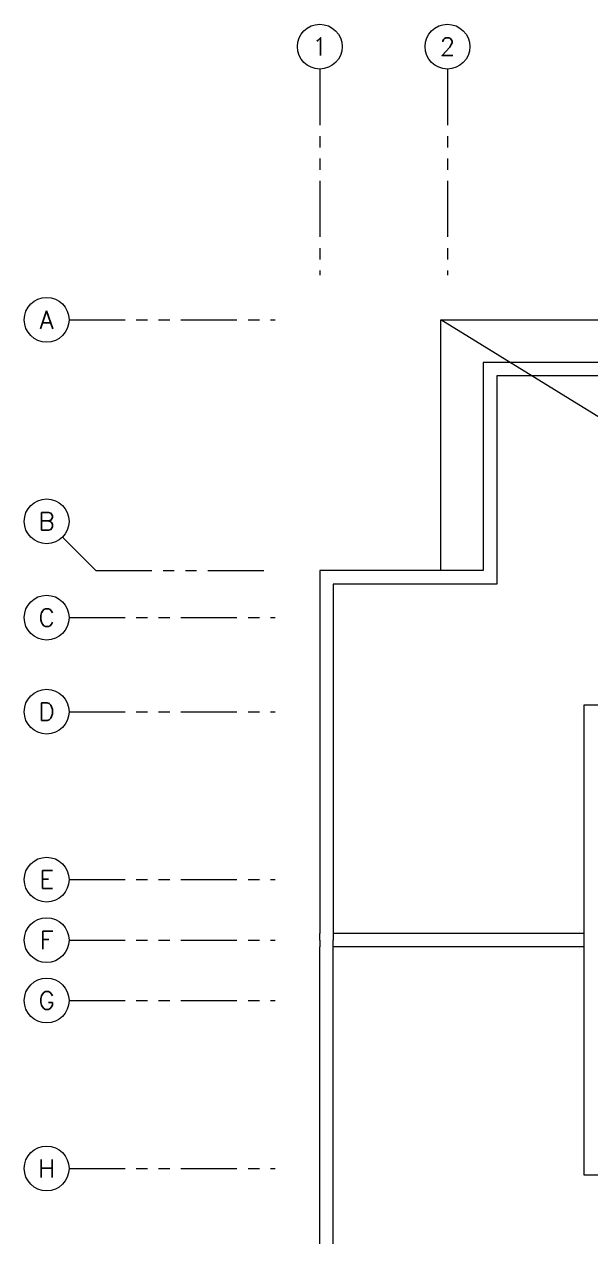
# Model space of a CAD drawing. Header units: millimetres. Extents: x 3765 to 3833, y 1327 to 1657.
# Drawn here: x 3765.17 to 3771.5, y 1335.35 to 1348.89 of the extents above; entities that cross this region are included whole.
import ezdxf
from ezdxf.enums import TextEntityAlignment as Align

# ---------------------------------------------------------------- set-up
doc = ezdxf.new("R2010")
doc.units = ezdxf.units.MM
doc.linetypes.add('PHANTOM', pattern=[63.5, 31.75, -6.35, 6.35, -6.35, 6.35, -6.35])
doc.linetypes.add('PHANTOM2', pattern=[1.25, 0.625, -0.125, 0.125, -0.125, 0.125, -0.125])
doc.layers.get('0').update_dxf_attribs({"color": 251, "lineweight": 9})
for name, color, linetype, lineweight in [('A-COTAS EXT', 251, 'Continuous', 13), ('A-EJES', 251, 'PHANTOM', 13), ('A-HATCH', 251, 'Continuous', 13), ('A-LINEAS', 251, 'Continuous', 13)]:
    doc.layers.add(name, color=color, linetype=linetype, lineweight=lineweight)
doc.styles.add('ROMANS', font='romans.shx', dxfattribs={"width": 0.8})

# ---------------------------------------------------------------- blocks, each defined once
blk = doc.blocks.new('Ejes_Torre C')
at = {"layer": 'A-COTAS EXT'}
blk.add_line((-2.5, 11.05), (-2.873, 11.423), dxfattribs=at)
at = {"layer": 'A-EJES', "linetype": 'PHANTOM2'}
for points in [[(0, 16.65), (0, 14.35)], [(1.425, 16.65), (1.425, 14.35)], [(-2.8, 13.85), (-0.5, 13.85)], [(-2.5, 11.05), (-0.5, 11.05)], [(-2.8, 10.525), (-0.5, 10.525)], [(-2.8, 9.475), (-0.5, 9.475)], [(-2.8, 7.6), (-0.5, 7.6)], [(-2.8, 6.925), (-0.5, 6.925)], [(-2.8, 6.25), (-0.5, 6.25)], [(-2.8, 4.375), (-0.5, 4.375)]]:
    blk.add_lwpolyline(points, dxfattribs=at)
at = {"layer": 'A-EJES', "linetype": 'Continuous'}
for centre in [(0, 16.9), (1.425, 16.9), (-3.05, 13.85), (-3.05, 11.6), (-3.05, 10.525), (-3.05, 9.475), (-3.05, 7.6), (-3.05, 6.925), (-3.05, 6.25), (-3.05, 4.375)]:
    blk.add_circle(centre, 0.25, dxfattribs=at)
at = {"layer": 'A-EJES', "linetype": 'Continuous', "style": 'ROMANS'}
for s, p in [('1', (0, 16.9)), ('2', (1.425, 16.9)), ('A', (-3.05, 13.85)), ('B', (-3.05, 11.6)), ('C', (-3.05, 10.525)), ('D', (-3.05, 9.475)), ('E', (-3.05, 7.6)), ('F', (-3.05, 6.925)), ('G', (-3.05, 6.25)), ('H', (-3.05, 4.375))]:
    blk.add_text(s, height=0.2, dxfattribs=at).set_placement(p, align=Align.MIDDLE_CENTER)
blk = doc.blocks.new('TC_TE')
blk.add_line((23.05, -2.325), (1.35, 11.05))
at = {"layer": 'A-HATCH'}
for p, q in [((0, 4.125), (0, 4.2)), ((2.95, 4.2), (0.15, 4.2)), ((0, 4.125), (0, 4.05)), ((2.95, 4.05), (0.15, 4.05))]:
    blk.add_line(p, q, dxfattribs=at)
for points in [[(1.35, 8.25), (1.35, 11.05), (15.1, 11.05)], [(11.4, 10.575), (1.825, 10.575), (1.825, 8.25), (0, 8.25), (0, 4.2)], [(22.9, 6.275), (22.9, 10.425), (1.975, 10.425), (1.975, 8.1), (0.15, 8.1), (0.15, 4.125)], [(20.3, 3.375), (22.9, 3.375), (22.9, -2.175), (1.975, -2.175), (1.975, 0.15), (0.15, 0.15), (0.15, 4.125)], [(1.825, -2.325), (1.825, 0), (0, 0), (0, 4.05)]]:
    blk.add_lwpolyline(points, dxfattribs=at)
at = {"layer": 'A-LINEAS'}
blk.add_lwpolyline([(19.3, 3.525), (20.3, 3.525), (20.3, 2.375), (19.2, 2.375), (19.2, 2.65), (16.8, 2.65), (16.8, 0.5), (6.3, 0.5), (6.3, 0.45), (4.7, 0.45), (4.7, 1.5), (2.95, 1.5), (2.95, 6.75), (4.7, 6.75), (4.7, 7.8), (6.3, 7.8), (6.3, 7.75), (16.8, 7.75), (16.8, 5.6), (19.2, 5.6), (19.2, 5.875), (19.85, 5.875), (19.85, 4.725), (19.3, 4.725)], close=True, dxfattribs=at)

msp = doc.modelspace()

# ---------------------------------------------------------------- block references
at = {"layer": 'A-EJES'}
msp.add_blockref('Ejes_Torre C', (3768.472, 1331.738), dxfattribs=at)

# ---------------------------------------------------------------- next in the draw order: block references
msp.add_blockref('TC_TE', (3768.472, 1334.538))

doc.saveas('drawing.dxf')
